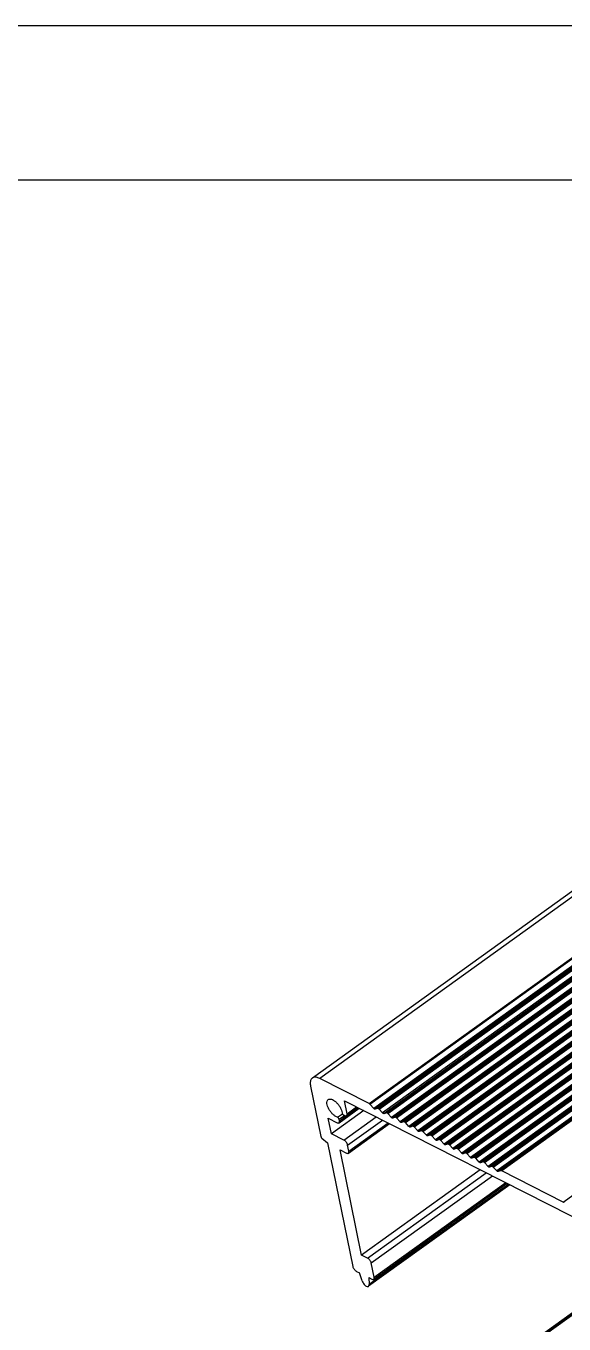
# Model space of a CAD drawing. Header units: millimetres. Extents: x 1367 to 2763, y -1119 to 322.
# Drawn here: x 1637.6 to 1699.8, y 29 to 179.1 of the extents above; entities that cross this region are included whole.
import ezdxf

# ---------------------------------------------------------------- set-up
doc = ezdxf.new("R2010")
doc.units = ezdxf.units.MM

msp = doc.modelspace()

# ---------------------------------------------------------------- linework, layer by layer
at = {"color": 7, "linetype": 'Continuous'}
for p, q in [((1741.803, 108.621), (1670.703, 57.429)), ((1742.65, 108.569), (1671.551, 57.377)), ((1677.26, 54.479), (1748.36, 105.671)), ((1677.342, 54.413), (1748.442, 105.605)), ((1748.901, 105.097), (1677.801, 53.905)), ((1678.253, 53.922), (1749.352, 105.114)), ((1749.054, 105.019), (1677.954, 53.827)), ((1678.406, 53.844), (1749.506, 105.036)), ((1749.916, 104.582), (1678.816, 53.39)), ((1750.069, 104.504), (1678.97, 53.312)), ((1679.268, 53.406), (1750.368, 104.598)), ((1679.421, 53.329), (1750.521, 104.521)), ((1750.931, 104.066), (1679.832, 52.874)), ((1751.085, 103.989), (1679.985, 52.797)), ((1680.283, 52.891), (1751.383, 104.083)), ((1680.437, 52.813), (1751.536, 104.005)), ((1681.299, 52.376), (1752.398, 103.568)), ((1751.947, 103.551), (1680.847, 52.359)), ((1752.1, 103.473), (1681, 52.281)), ((1681.452, 52.298), (1752.552, 103.49)), ((1752.962, 103.035), (1681.863, 51.844)), ((1753.115, 102.958), (1682.016, 51.766)), ((1682.314, 51.86), (1753.414, 103.052)), ((1682.467, 51.782), (1753.567, 102.974)), ((1753.977, 102.52), (1682.878, 51.328)), ((1754.131, 102.442), (1683.031, 51.25)), ((1683.329, 51.345), (1754.429, 102.537)), ((1683.483, 51.267), (1754.582, 102.459)), ((1754.993, 102.005), (1683.893, 50.813)), ((1755.146, 101.927), (1684.046, 50.735)), ((1684.345, 50.829), (1755.444, 102.021)), ((1684.498, 50.752), (1755.598, 101.944)), ((1756.008, 101.489), (1684.909, 50.297)), ((1756.161, 101.412), (1685.062, 50.22)), ((1685.36, 50.314), (1756.46, 101.506)), ((1685.513, 50.236), (1756.613, 101.428)), ((1757.023, 100.974), (1685.924, 49.782)), ((1757.177, 100.896), (1686.077, 49.704)), ((1686.376, 49.799), (1757.475, 100.99)), ((1686.529, 49.721), (1757.628, 100.913)), ((1758.039, 100.458), (1686.939, 49.267)), ((1758.192, 100.381), (1687.092, 49.189)), ((1687.391, 49.283), (1758.49, 100.475)), ((1687.544, 49.205), (1758.644, 100.397)), ((1759.054, 99.943), (1687.955, 48.751)), ((1759.207, 99.865), (1688.108, 48.673)), ((1688.406, 48.768), (1759.506, 99.96)), ((1688.559, 48.69), (1759.659, 99.882)), ((1760.069, 99.428), (1688.97, 48.236)), ((1760.223, 99.35), (1689.123, 48.158)), ((1689.422, 48.252), (1760.521, 99.444)), ((1689.575, 48.175), (1760.674, 99.367)), ((1761.085, 98.912), (1689.985, 47.72)), ((1761.238, 98.835), (1690.138, 47.643)), ((1690.437, 47.737), (1761.536, 98.929)), ((1690.59, 47.659), (1761.69, 98.851)), ((1762.1, 98.397), (1691.001, 47.205)), ((1762.253, 98.319), (1691.154, 47.127)), ((1691.452, 47.222), (1762.552, 98.413)), ((1691.605, 47.144), (1762.705, 98.336)), ((1763.116, 97.881), (1692.016, 46.69)), ((1763.269, 97.804), (1692.169, 46.612)), ((1763.602, 97.909), (1692.503, 46.717)), ((1763.673, 97.897), (1692.574, 46.705)), ((1699.686, 43.095), (1770.785, 94.287)), ((1677.26, 54.479), (1671.551, 57.377)), ((1670.502, 56.501), (1671.694, 50.664)), ((1674.714, 53.307), (1674.409, 54.799)), ((1674.409, 54.799), (1718.364, 32.487)), ((1674.714, 53.307), (1675.804, 54.091)), ((1677.801, 53.905), (1677.342, 54.413)), ((1672.919, 50.979), (1672.55, 52.786)), ((1672.55, 52.786), (1673.577, 52.264)), ((1676.647, 53.663), (1672.919, 50.979)), ((1673.611, 52.894), (1674.176, 53.301)), ((1673.789, 52.251), (1676.121, 53.931)), ((1673.803, 52.658), (1674.422, 53.103)), ((1673.839, 52.483), (1673.803, 52.658)), ((1673.839, 52.483), (1675.963, 54.01)), ((1674.31, 53.16), (1674.452, 53.088)), ((1674.357, 50.249), (1678.085, 52.933)), ((1674.779, 49.682), (1678.794, 52.573)), ((1678.253, 53.922), (1677.954, 53.827)), ((1678.816, 53.39), (1678.406, 53.844)), ((1679.268, 53.406), (1678.97, 53.312)), ((1679.832, 52.874), (1679.421, 53.329)), ((1680.283, 52.891), (1679.985, 52.797)), ((1680.847, 52.359), (1680.437, 52.813)), ((1674.873, 48.743), (1679.614, 52.157)), ((1674.923, 48.975), (1679.455, 52.238)), ((1681.299, 52.376), (1681, 52.281)), ((1681.863, 51.844), (1681.452, 52.298)), ((1682.314, 51.86), (1682.016, 51.766)), ((1682.878, 51.328), (1682.467, 51.782)), ((1683.329, 51.345), (1683.031, 51.25)), ((1683.893, 50.813), (1683.483, 51.267)), ((1671.819, 50.467), (1672.454, 49.947)), ((1672.454, 49.947), (1675.374, 35.649)), ((1674.357, 50.249), (1672.919, 50.979)), ((1674.923, 48.975), (1674.779, 49.682)), ((1684.345, 50.829), (1684.046, 50.735)), ((1684.909, 50.297), (1684.498, 50.752)), ((1685.36, 50.314), (1685.062, 50.22)), ((1685.924, 49.782), (1685.513, 50.236)), ((1686.376, 49.799), (1686.077, 49.704)), ((1686.939, 49.267), (1686.529, 49.721)), ((1676.395, 36.962), (1673.908, 49.139)), ((1673.908, 49.139), (1674.661, 48.756)), ((1687.391, 49.283), (1687.092, 49.189)), ((1687.955, 48.751), (1687.544, 49.205)), ((1688.406, 48.768), (1688.108, 48.673)), ((1688.97, 48.236), (1688.559, 48.69)), ((1689.422, 48.252), (1689.123, 48.158)), ((1689.985, 47.72), (1689.575, 48.175)), ((1690.104, 46.833), (1676.395, 36.962)), ((1690.437, 47.737), (1690.138, 47.643)), ((1691.001, 47.205), (1690.59, 47.659)), ((1691.452, 47.222), (1691.154, 47.127)), ((1692.016, 46.69), (1691.605, 47.144)), ((1692.503, 46.717), (1692.169, 46.612)), ((1699.686, 43.095), (1692.574, 46.705)), ((1677.079, 36.614), (1690.788, 46.485)), ((1693.511, 45.103), (1677.199, 33.358)), ((1693.393, 45.163), (1677.27, 33.554)), ((1677.502, 36.048), (1691.498, 46.125)), ((1677.789, 34.166), (1693.199, 45.261)), ((1677.839, 34.398), (1693.039, 45.342)), ((1677.079, 36.614), (1676.395, 36.962)), ((1677.839, 34.398), (1677.502, 36.048)), ((1679.66, 15.142), (1709.793, 36.838)), ((1679.871, 15.129), (1709.928, 36.769)), ((1679.93, 15.099), (1709.986, 36.74)), ((1675.797, 35.083), (1676.139, 34.909)), ((1676.459, 33.966), (1676.139, 34.909)), ((1677.234, 34.353), (1677.27, 33.554)), ((1677.234, 34.353), (1677.577, 34.179))]:
    msp.add_line(p, q, dxfattribs=at)
for points in [[(1895.767, -195.149), (1895.767, 179.071), (1366.513, 179.071), (1366.513, -195.149)], [(1384.333, -177.329), (1877.947, -177.329), (1877.947, 161.251), (1384.333, 161.251)]]:
    msp.add_lwpolyline(points, close=True)
for points, start_tangent, end_tangent in [([(1670.704, 57.427), (1670.575, 57.292), (1670.47, 56.952), (1670.502, 56.501)], (-0.8066444, -0.5910371), (0.2000798, -0.9797796)), ([(1671.551, 57.377), (1671.143, 57.515), (1670.807, 57.485), (1670.704, 57.427)], (-0.8916943, 0.4526381), (-0.8066444, -0.5910371)), ([(1673.611, 52.894), (1673.348, 53.023), (1673.075, 53.24), (1672.821, 53.525), (1672.61, 53.849), (1672.462, 54.182), (1672.392, 54.491), (1672.406, 54.746), (1672.503, 54.924), (1672.536, 54.95)], (-0.9524532, 0.3046849), (0.8194066, 0.5732127)), ([(1672.536, 54.95), (1672.675, 55.005), (1672.903, 54.984), (1673.166, 54.861), (1673.439, 54.649), (1673.695, 54.368), (1673.91, 54.046), (1674.063, 53.712), (1674.138, 53.402)], (0.8194066, 0.5732127), (0.1182092, -0.9929887)), ([(1677.342, 54.413), (1677.315, 54.44), (1677.288, 54.462), (1677.26, 54.479)], (-0.6704974, 0.7419119), (-0.8916943, 0.452638)), ([(1673.803, 52.658), (1673.777, 52.73), (1673.73, 52.803), (1673.671, 52.861), (1673.611, 52.894)], (-0.2000798, 0.9797796), (-0.9524532, 0.3046849)), ([(1674.138, 53.402), (1674.157, 53.334), (1674.197, 53.263), (1674.251, 53.202), (1674.31, 53.16)], (0.1182091, -0.9929887), (0.8916943, -0.4526381)), ([(1674.452, 53.088), (1674.577, 53.051), (1674.664, 53.075)], (0.8916943, -0.4526381), (0.8209768, 0.5709616)), ([(1674.664, 53.075), (1674.67, 53.08), (1674.719, 53.17), (1674.714, 53.307)], (0.8209768, 0.5709616), (-0.2000798, 0.9797796)), ([(1677.954, 53.827), (1677.909, 53.829), (1677.856, 53.856), (1677.801, 53.905)], (-0.9535131, -0.3013517), (-0.6704974, 0.7419118)), ([(1678.406, 53.844), (1678.351, 53.893), (1678.298, 53.92), (1678.253, 53.922)], (-0.6704974, 0.7419118), (-0.9535131, -0.3013517)), ([(1678.97, 53.312), (1678.925, 53.313), (1678.871, 53.341), (1678.816, 53.39)], (-0.9535131, -0.3013517), (-0.6704974, 0.7419118)), ([(1679.421, 53.329), (1679.367, 53.378), (1679.313, 53.405), (1679.268, 53.406)], (-0.6704974, 0.7419118), (-0.9535131, -0.3013517)), ([(1679.985, 52.797), (1679.94, 52.798), (1679.886, 52.825), (1679.832, 52.874)], (-0.9535131, -0.3013517), (-0.6704974, 0.7419118)), ([(1680.437, 52.813), (1680.382, 52.862), (1680.328, 52.89), (1680.283, 52.891)], (-0.6704974, 0.7419118), (-0.9535131, -0.3013517)), ([(1673.577, 52.264), (1673.702, 52.228), (1673.789, 52.252)], (0.8916943, -0.4526381), (0.8209768, 0.5709616)), ([(1673.789, 52.252), (1673.795, 52.257), (1673.844, 52.346), (1673.839, 52.483)], (0.8209768, 0.5709616), (-0.2000798, 0.9797796)), ([(1681, 52.281), (1680.955, 52.283), (1680.902, 52.31), (1680.847, 52.359)], (-0.9535131, -0.3013517), (-0.6704974, 0.7419118)), ([(1681.452, 52.298), (1681.397, 52.347), (1681.344, 52.374), (1681.299, 52.376)], (-0.6704974, 0.7419118), (-0.9535131, -0.3013517)), ([(1682.016, 51.766), (1681.971, 51.767), (1681.917, 51.795), (1681.863, 51.844)], (-0.9535131, -0.3013517), (-0.6704974, 0.7419118)), ([(1682.467, 51.782), (1682.413, 51.831), (1682.359, 51.859), (1682.314, 51.86)], (-0.6704974, 0.7419118), (-0.9535131, -0.3013517)), ([(1683.031, 51.25), (1682.986, 51.252), (1682.932, 51.279), (1682.878, 51.328)], (-0.9535131, -0.3013517), (-0.6704974, 0.7419118)), ([(1683.483, 51.267), (1683.428, 51.316), (1683.374, 51.343), (1683.329, 51.345)], (-0.6704974, 0.7419118), (-0.9535131, -0.3013517)), ([(1671.694, 50.664), (1671.719, 50.594), (1671.763, 50.524), (1671.819, 50.467)], (0.2000798, -0.9797796), (0.7739693, -0.6332231)), ([(1674.779, 49.682), (1674.722, 49.846), (1674.622, 50.011), (1674.494, 50.153), (1674.357, 50.249)], (-0.2000798, 0.9797796), (-0.8916943, 0.4526381)), ([(1684.046, 50.735), (1684.001, 50.736), (1683.948, 50.764), (1683.893, 50.813)], (-0.9535131, -0.3013517), (-0.6704974, 0.7419118)), ([(1684.498, 50.752), (1684.443, 50.801), (1684.39, 50.828), (1684.345, 50.829)], (-0.6704974, 0.7419118), (-0.9535131, -0.3013517)), ([(1685.062, 50.22), (1685.017, 50.221), (1684.963, 50.248), (1684.909, 50.297)], (-0.9535131, -0.3013517), (-0.6704974, 0.7419118)), ([(1685.513, 50.236), (1685.459, 50.285), (1685.405, 50.313), (1685.36, 50.314)], (-0.6704974, 0.7419118), (-0.9535131, -0.3013517)), ([(1686.077, 49.704), (1686.032, 49.706), (1685.978, 49.733), (1685.924, 49.782)], (-0.9535131, -0.3013517), (-0.6704974, 0.7419118)), ([(1686.529, 49.721), (1686.474, 49.77), (1686.42, 49.797), (1686.376, 49.799)], (-0.6704974, 0.7419118), (-0.9535131, -0.3013517)), ([(1674.661, 48.756), (1674.786, 48.72), (1674.873, 48.744)], (0.8916943, -0.4526381), (0.8209768, 0.5709616)), ([(1674.873, 48.744), (1674.88, 48.749), (1674.928, 48.838), (1674.923, 48.975)], (0.8209768, 0.5709616), (-0.2000798, 0.9797796)), ([(1687.092, 49.189), (1687.048, 49.19), (1686.994, 49.218), (1686.939, 49.267)], (-0.9535131, -0.3013517), (-0.6704974, 0.7419118)), ([(1687.544, 49.205), (1687.489, 49.254), (1687.436, 49.282), (1687.391, 49.283)], (-0.6704974, 0.7419118), (-0.9535131, -0.3013517)), ([(1688.108, 48.673), (1688.063, 48.675), (1688.009, 48.702), (1687.955, 48.751)], (-0.9535131, -0.3013517), (-0.6704974, 0.7419118)), ([(1688.559, 48.69), (1688.505, 48.739), (1688.451, 48.766), (1688.406, 48.768)], (-0.6704974, 0.7419118), (-0.9535131, -0.3013517)), ([(1689.123, 48.158), (1689.078, 48.159), (1689.024, 48.187), (1688.97, 48.236)], (-0.9535131, -0.3013517), (-0.6704974, 0.7419118)), ([(1689.575, 48.175), (1689.52, 48.224), (1689.466, 48.251), (1689.422, 48.252)], (-0.6704974, 0.7419118), (-0.9535131, -0.3013517)), ([(1690.138, 47.643), (1690.094, 47.644), (1690.04, 47.671), (1689.985, 47.72)], (-0.9535131, -0.3013517), (-0.6704974, 0.7419118)), ([(1690.59, 47.659), (1690.535, 47.708), (1690.482, 47.736), (1690.437, 47.737)], (-0.6704974, 0.7419118), (-0.9535131, -0.3013517)), ([(1691.154, 47.127), (1691.109, 47.129), (1691.055, 47.156), (1691.001, 47.205)], (-0.9535131, -0.3013517), (-0.6704974, 0.7419118)), ([(1691.605, 47.144), (1691.551, 47.193), (1691.497, 47.22), (1691.452, 47.222)], (-0.6704974, 0.7419118), (-0.9535131, -0.3013517)), ([(1692.169, 46.612), (1692.124, 46.613), (1692.07, 46.641), (1692.016, 46.69)], (-0.9535131, -0.3013517), (-0.6704974, 0.7419118)), ([(1692.574, 46.705), (1692.548, 46.716), (1692.524, 46.72), (1692.503, 46.717)], (-0.8916943, 0.4526381), (-0.9535131, -0.3013517)), ([(1699.768, 43.029), (1699.741, 43.056), (1699.713, 43.078), (1699.686, 43.095)], (-0.6704974, 0.7419119), (-0.8916943, 0.452638)), ([(1677.502, 36.048), (1677.445, 36.211), (1677.345, 36.377), (1677.217, 36.518), (1677.079, 36.614)], (-0.2000798, 0.9797796), (-0.8916943, 0.4526381)), ([(1675.374, 35.649), (1675.431, 35.486), (1675.531, 35.321), (1675.66, 35.179), (1675.797, 35.083)], (0.2000798, -0.9797796), (0.8916943, -0.4526381)), ([(1676.459, 33.966), (1676.555, 33.762), (1676.696, 33.572), (1676.86, 33.424), (1677.023, 33.342), (1677.158, 33.338), (1677.198, 33.359)], (0.321444, -0.9469286), (0.8026662, 0.5964284)), ([(1677.198, 33.359), (1677.245, 33.412), (1677.27, 33.554)], (0.8026662, 0.5964285), (-0.0444472, 0.9990117)), ([(1677.577, 34.179), (1677.702, 34.143), (1677.789, 34.166)], (0.8916943, -0.4526381), (0.8209768, 0.5709616)), ([(1677.789, 34.166), (1677.795, 34.171), (1677.844, 34.261), (1677.839, 34.398)], (0.8209768, 0.5709616), (-0.2000798, 0.9797796))]:
    msp.add_spline(points, degree=3, dxfattribs=dict(at, start_tangent=start_tangent, end_tangent=end_tangent))

doc.saveas('drawing.dxf')
